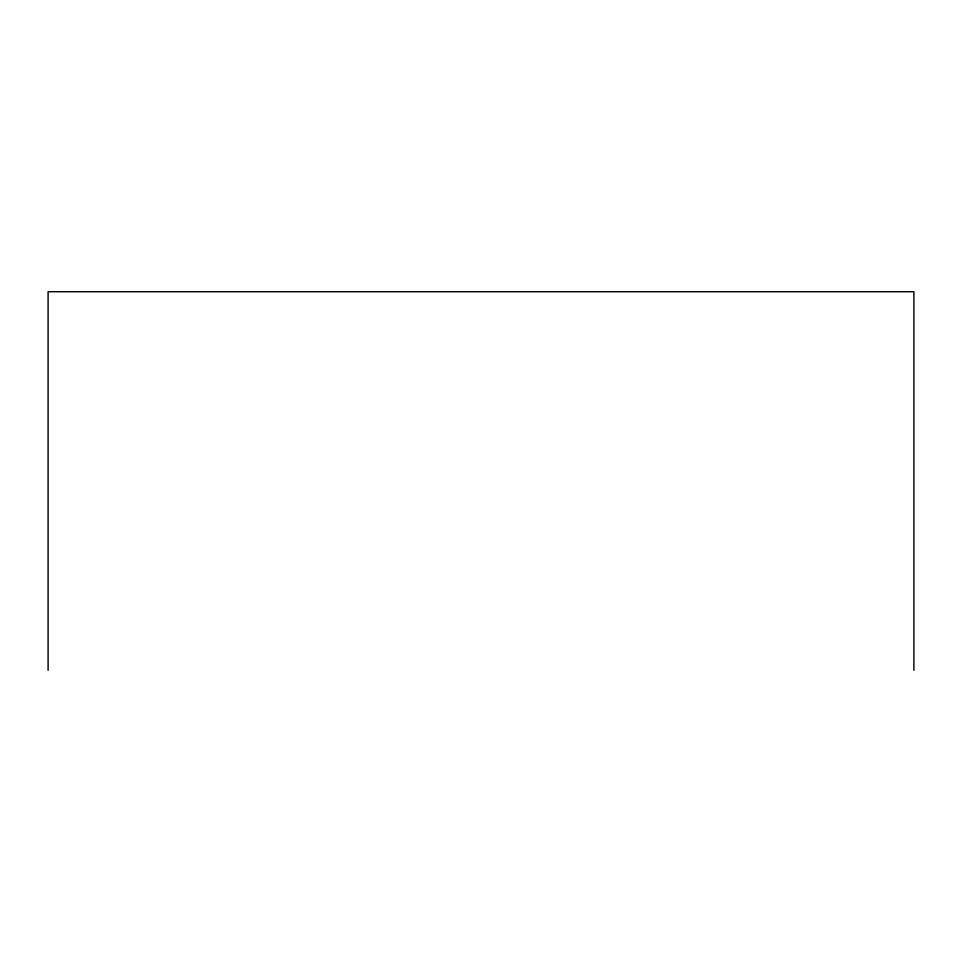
<?xml version="1.0" encoding="UTF-8"?>
<svg xmlns="http://www.w3.org/2000/svg" width="962" height="962" viewBox="0 0 962 962"><rect width="100%" height="100%" fill="white"/><g stroke="black" fill="none" stroke-linecap="round" stroke-linejoin="round"><path stroke-width="1.44" d="M913.9 670.286L913.9 291.714L48.1 291.714L48.1 670.286"/></g></svg>
